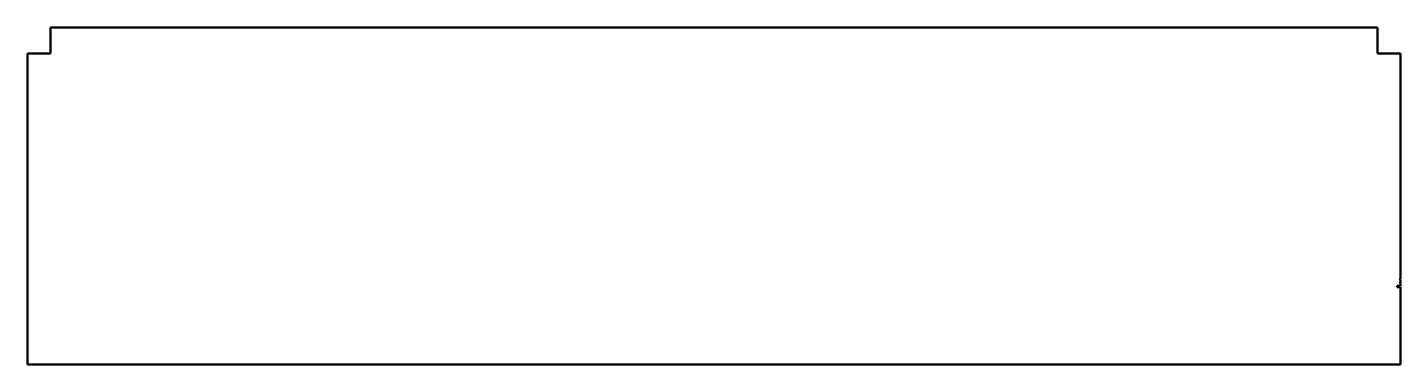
# Model space of a CAD drawing. Header units: millimetres. Extents: x 0 to 2100, y -475 to 40.
import ezdxf

# ---------------------------------------------------------------- set-up
doc = ezdxf.new("R2010")
doc.units = ezdxf.units.MM
doc.layers.add('IV_OUTER_PROFILE', color=7, linetype='Continuous', lineweight=50)

msp = doc.modelspace()

# ---------------------------------------------------------------- linework, layer by layer
at = {"layer": 'IV_OUTER_PROFILE'}
for p, q in [((35, 40), (2065, 40)), ((35, 0), (35, 40)), ((2065, 40), (2065, 0)), ((0, 0), (35, 0)), ((0, -475), (0, 0)), ((2065, 0), (2100, 0)), ((2100, 0), (2100, -344)), ((2095, -355), (2100, -355)), ((2095, -357), (2095, -355)), ((2100, -357), (2095, -357)), ((2100, -346), (2100, -349)), ((2100, -351), (2100, -355)), ((2100, -357), (2100, -475)), ((2100, -475), (0, -475))]:
    msp.add_line(p, q, dxfattribs=at)
for centre in [(2100, -345), (2100, -350)]:
    msp.add_arc(centre, 1, 90, 270, dxfattribs=at)

doc.saveas('drawing.dxf')
